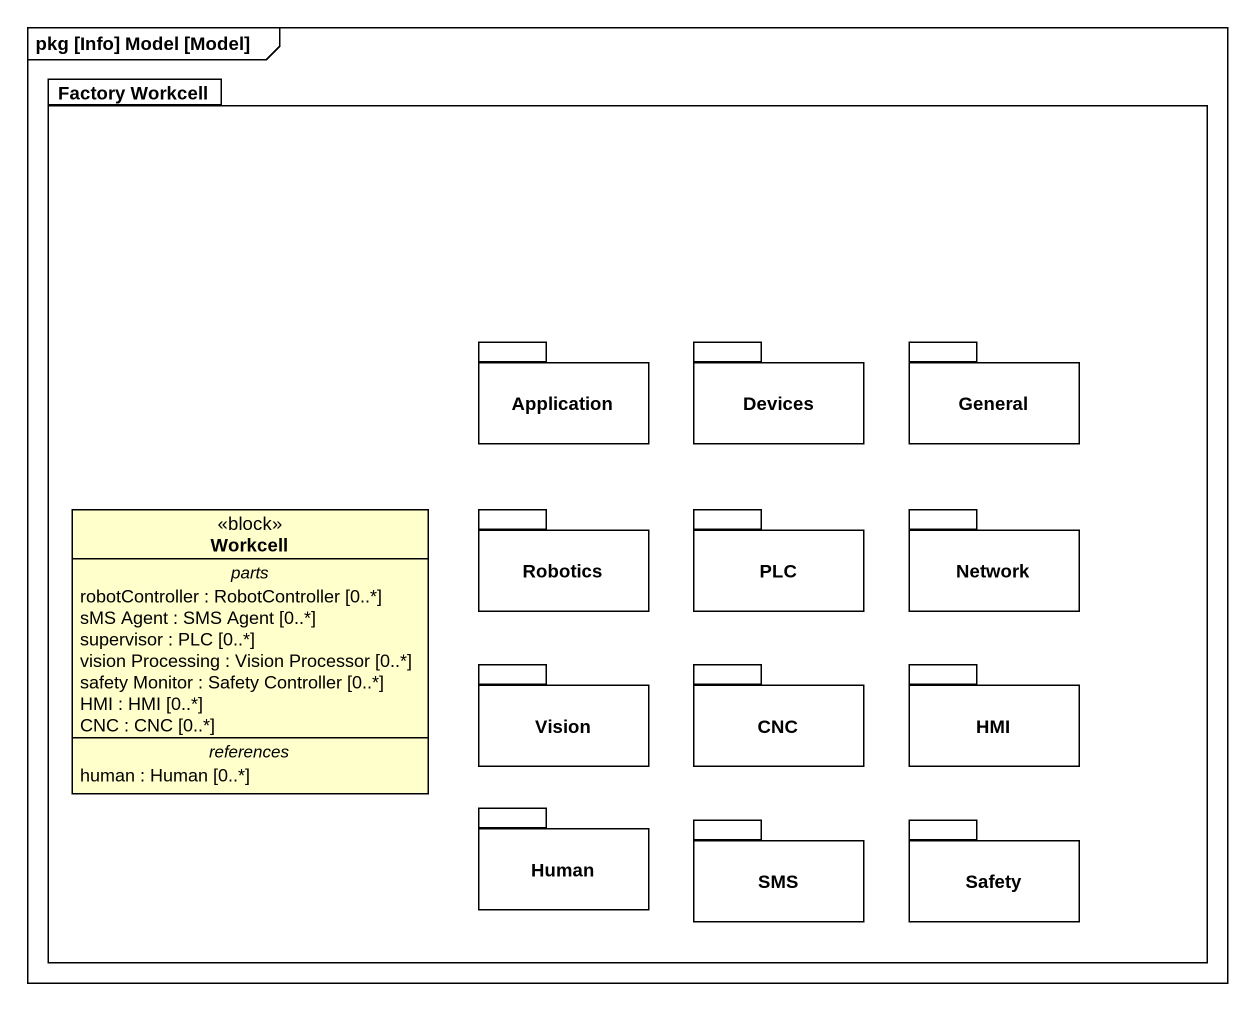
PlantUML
@startuml
mainframe pkg [Info] Model [Model]
hide circle
hide empty members
package "Factory Workcell" as Factory_Workcell {
  package Application {
  }
  package Devices {
  }
  package General {
  }
  class Workcell <<block>> {
    -- parts --
    robotController : RobotController [0..*]
    sMS Agent : SMS Agent [0..*]
    supervisor : PLC [0..*]
    vision Processing : Vision Processor [0..*]
    safety Monitor : Safety Controller [0..*]
    HMI : HMI [0..*]
    CNC : CNC [0..*]
    -- references --
    human : Human [0..*]
  }
  package Robotics {
  }
  package PLC {
  }
  package "Network" as Network_ {
  }
  package Vision {
  }
  package CNC {
  }
  package HMI {
  }
  package Human {
  }
  package SMS {
  }
  package Safety {
  }
}
@enduml
